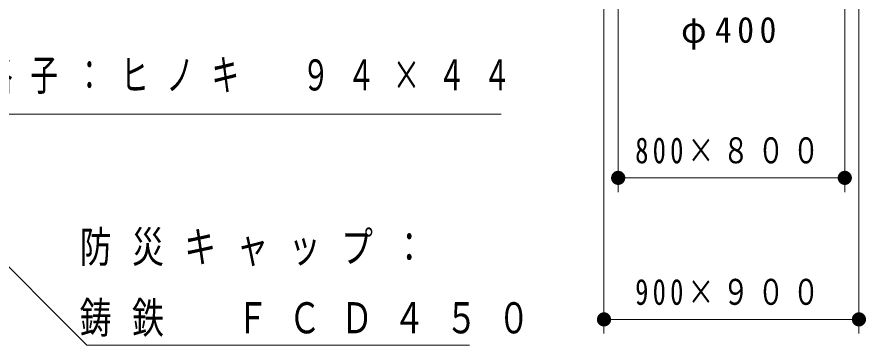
# Model space of a CAD drawing. Units: millimetres on the paper, scale 1:50. Extents: x -365 to 10, y -38 to 257.
# Drawn here: x -130.4 to -70.4, y 119 to 142.2 of the extents above; entities that cross this region are included whole.
import ezdxf

# ---------------------------------------------------------------- set-up
doc = ezdxf.new("R2010")
doc.units = ezdxf.units.MM
doc.layers.add('LY_1', color=7, linetype='Continuous', lineweight=25)
doc.styles.add('ＭＳ ゴシック', font='')
doc.styles.get('ＭＳ ゴシック').set_extended_font_data('MS Gothic')

# ---------------------------------------------------------------- blocks, each defined once
blk = doc.blocks.new('filled_dot')
at = {"color": 0, "linetype": 'Continuous', "lineweight": -2, "const_width": 1.25}
blk.add_lwpolyline([(-0.625, 0, 1), (0.625, 0, 1)], format="xyb", close=True, dxfattribs=at)

msp = doc.modelspace()

# ---------------------------------------------------------------- linework, layer by layer
at = {"layer": 'LY_1', "lineweight": 13}
for p, q in [((-87.906, 152.804), (-87.906, 129.804)), ((-71.906, 152.804), (-71.906, 129.804)), ((-88.907, 149.804), (-88.907, 119.804)), ((-70.907, 149.804), (-70.907, 119.804)), ((-71.906, 130.804), (-87.906, 130.804)), ((-70.907, 120.804), (-88.907, 120.804))]:
    msp.add_line(p, q, dxfattribs=at)
for points in [[(-144.651, 123.327), (-132.674, 135.304), (-96.166, 135.304)], [(-133.18, 126.762), (-125.41, 118.992), (-98.41, 118.992)]]:
    msp.add_lwpolyline(points, dxfattribs=at)

# ---------------------------------------------------------------- block references
at = {"layer": 'LY_1', "lineweight": 13, "xscale": 0.4, "yscale": 0.4}
for p in [(-87.906, 130.804), (-88.907, 120.804)]:
    msp.add_blockref('filled_dot', p, dxfattribs=at)
at = {"layer": 'LY_1', "lineweight": 13, "xscale": 0.4, "yscale": 0.4, "rotation": 180}
for p in [(-71.906, 130.804), (-70.907, 120.804)]:
    msp.add_blockref('filled_dot', p, dxfattribs=at)

# ---------------------------------------------------------------- texts
at = {"layer": 'LY_1', "style": 'ＭＳ ゴシック'}
for s, insert, char_height, attachment_point in [('\\T1.33;\\W0.95;φ400', (-79.907, 142.185), 1.833, 2), ('\\T1.64;\\W0.65;格子：ヒノキ\u3000９４×４４', (-132.607, 137.954), 2.199, 4), ('\\T1.32;\\W0.75;800×８００', (-79.906, 131.804), 1.833, 8), ('\\T1.64;\\W0.75;防災キャップ：', (-125.919, 125.792), 2.199, 4), ('\\T1.32;\\W0.75;900×９００', (-79.907, 121.804), 1.833, 8), ('\\T1.64;\\W0.75;鋳鉄\u3000ＦＣＤ４５０', (-125.919, 120.792), 2.199, 4)]:
    msp.add_mtext(s, dxfattribs=dict(at, insert=insert, char_height=char_height, attachment_point=attachment_point))

doc.saveas('drawing.dxf')
